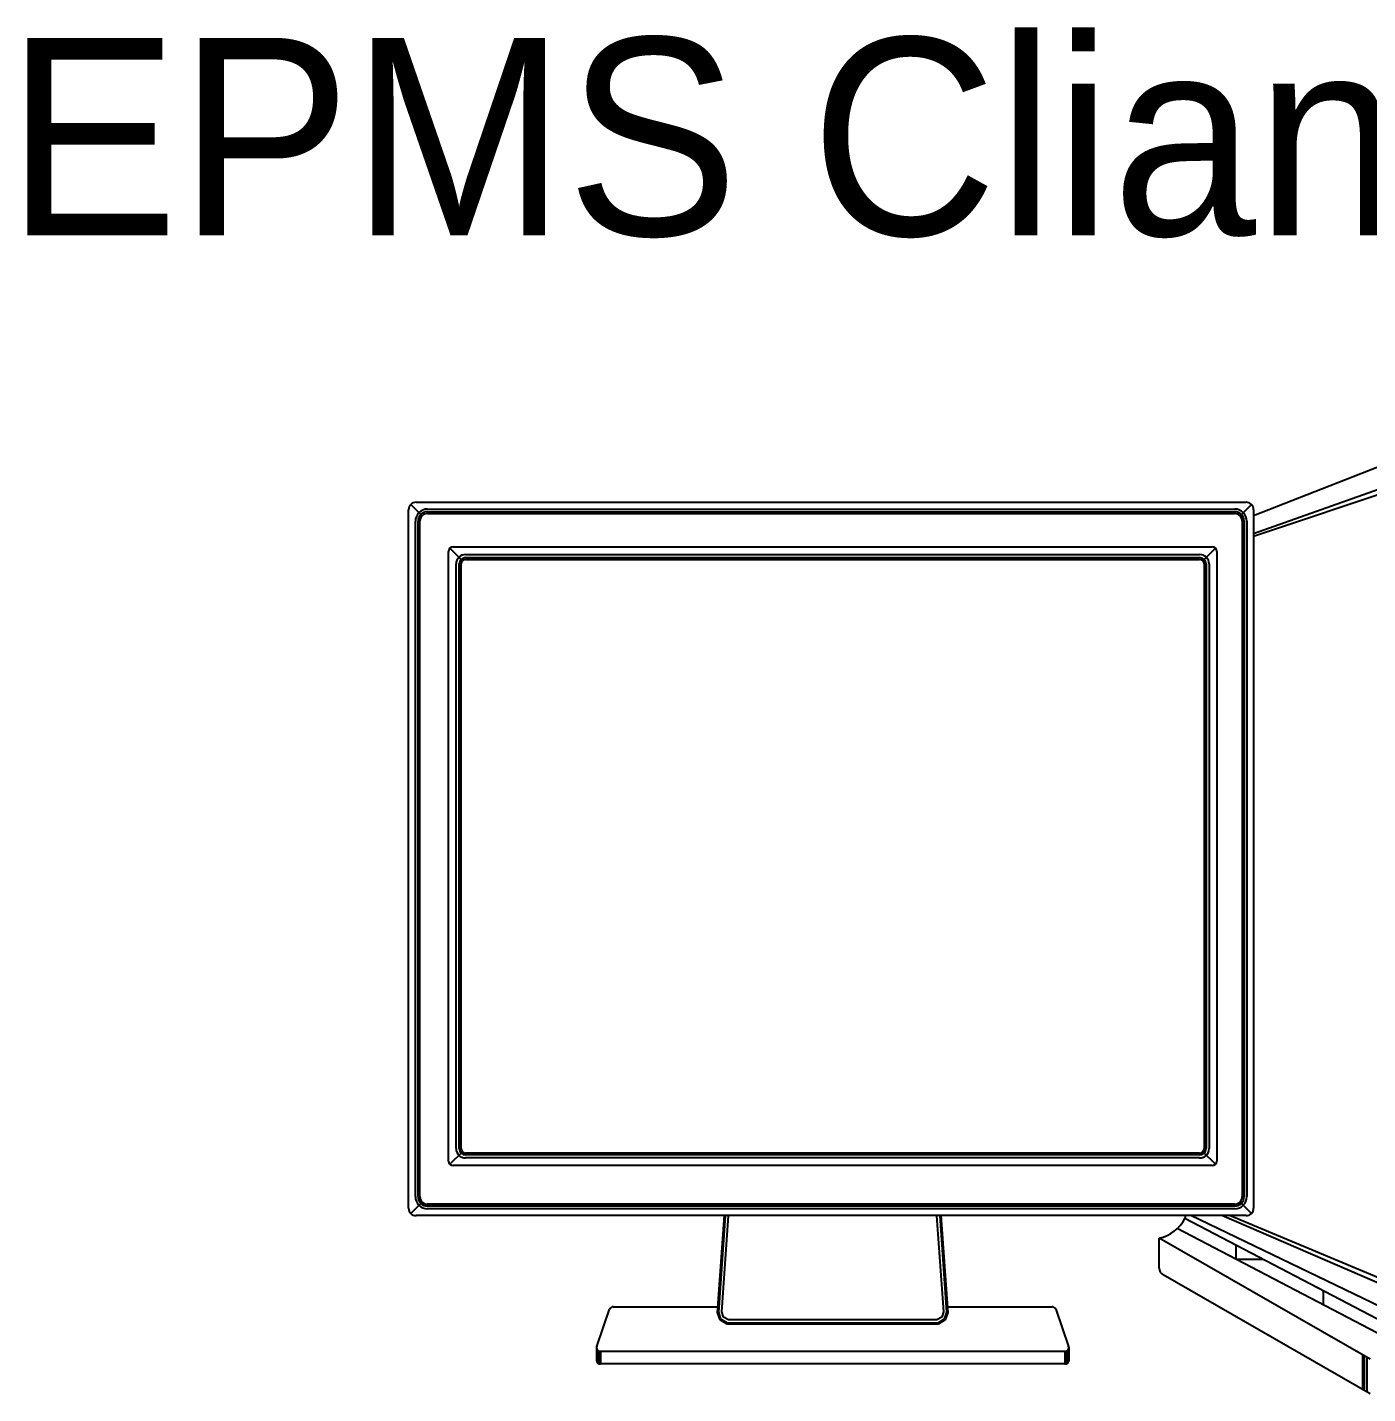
# Model space of a CAD drawing. Header units: millimetres. Extents: x 89450 to 753248, y -530175 to 1209785.
# Drawn here: x 318636 to 320457, y -167039 to -165183 of the extents above; entities that cross this region are included whole.
import ezdxf
from ezdxf.enums import TextEntityAlignment as Align

# ---------------------------------------------------------------- set-up
doc = ezdxf.new("R2010")
doc.units = ezdxf.units.MM
doc.header["$LTSCALE"] = 150
doc.styles.add('ELEC', font='')
doc.styles.get('ELEC').set_extended_font_data('Dotum')

msp = doc.modelspace()

# ---------------------------------------------------------------- linework, layer by layer
at = {"color": 0}
for p, q in [((320585, -165735.9), (320301.7, -165847)), ((320545.4, -165784.6), (320301.7, -165871.5)), ((320545.6, -165793.5), (320301.7, -165874.8)), ((319157, -165831.4), (319172.5, -165846.9)), ((319164.3, -165828.4), (320291.4, -165828.4)), ((320298.7, -165831.4), (320283.2, -165846.9)), ((319154, -166787.1), (319154, -165838.7)), ((319179.8, -165837.7), (320275.9, -165837.7)), ((319179.8, -165841.3), (320275.9, -165841.3)), ((319179.8, -165843.9), (320275.9, -165843.9)), ((320301.7, -165838.7), (320301.7, -166787.1)), ((319163.3, -166771.6), (319163.3, -165854.2)), ((319166.9, -166771.6), (319166.9, -165854.2)), ((319169.5, -166771.6), (319169.5, -165854.2)), ((320286.3, -165854.2), (320286.3, -166771.6)), ((320288.8, -165854.2), (320288.8, -166771.6)), ((320292.4, -165854.2), (320292.4, -166771.6)), ((319208.3, -166723.2), (319208.3, -165895.3)), ((319210.1, -165890.9), (319227.2, -165907.9)), ((319210.1, -165890.9), (319227.2, -165907.9)), ((319214.5, -165889.1), (320245.4, -165889.1)), ((319231.5, -165899.4), (320228.4, -165899.4)), ((319231.5, -165903.5), (320228.4, -165903.5)), ((319231.5, -165906.1), (320228.4, -165906.1)), ((320249.8, -165890.9), (320232.8, -165907.9)), ((320249.8, -165890.9), (320232.8, -165907.9)), ((320251.6, -165895.3), (320251.6, -166723.2)), ((319218.6, -166706.2), (319218.6, -165912.3)), ((319222.8, -166706.2), (319222.8, -165912.3)), ((319225.3, -166706.2), (319225.3, -165912.3)), ((320234.6, -165912.3), (320234.6, -166706.2)), ((320237.2, -165912.3), (320237.2, -166706.2)), ((320241.3, -165912.3), (320241.3, -166706.2)), ((319210.1, -166727.6), (319227.2, -166710.6)), ((319210.1, -166727.6), (319227.2, -166710.6)), ((320228.4, -166712.4), (319231.5, -166712.4)), ((320228.4, -166715), (319231.5, -166715)), ((320228.4, -166719.1), (319231.5, -166719.1)), ((320249.8, -166727.6), (320232.8, -166710.6)), ((320249.8, -166727.6), (320232.8, -166710.6)), ((320245.4, -166729.4), (319214.5, -166729.4)), ((319157, -166794.4), (319172.5, -166778.9)), ((320275.9, -166781.9), (319179.8, -166781.9)), ((320275.9, -166784.5), (319179.8, -166784.5)), ((320275.9, -166788.1), (319179.8, -166788.1)), ((320298.7, -166794.4), (320283.2, -166778.9)), ((320291.4, -166797.4), (319164.3, -166797.4)), ((319573.6, -166928.8), (319583.1, -166797.4)), ((319575.2, -166928.6), (319584.6, -166797.5)), ((319579.4, -166928.1), (319588.7, -166797.8)), ((319871.2, -166797.8), (319880.6, -166928.1)), ((319875.3, -166797.5), (319884.8, -166928.6)), ((319876.9, -166797.4), (319886.3, -166928.8)), ((320512.7, -166979.5), (320197.9, -166814.9)), ((320525.9, -166967.2), (320208.3, -166801.2)), ((320578, -166971.5), (320216.5, -166797.4)), ((320554.1, -166925.1), (320258.5, -166797.4)), ((320549.5, -166914.9), (320268.8, -166797.4)), ((320173.5, -166868.8), (320173.5, -166828.1)), ((320459.9, -166992.5), (320173.5, -166828.1)), ((320278, -166856.7), (320278, -166837.6)), ((320278, -166856.7), (320314.5, -166856.7)), ((320459.9, -167039.2), (320178.7, -166877.7)), ((320396.6, -166918.7), (320396.6, -166899.7)), ((319409.7, -166974.9), (319427.1, -166924.5)), ((319432, -166921.1), (319574.2, -166921.1)), ((319885.8, -166921.1), (320028, -166921.1)), ((320032.9, -166924.5), (320050.3, -166974.9)), ((319577, -166939), (319573.6, -166928.8)), ((319578.3, -166938), (319575.2, -166928.6)), ((319586.8, -166944.8), (319577, -166939)), ((319587.2, -166943.3), (319578.3, -166938)), ((319581.8, -166935.2), (319579.4, -166928.1)), ((319588.3, -166939.1), (319581.8, -166935.2)), ((319873.2, -166944.8), (319586.8, -166944.8)), ((319872.8, -166943.3), (319587.2, -166943.3)), ((319871.6, -166939.1), (319588.3, -166939.1)), ((319878.2, -166935.2), (319871.6, -166939.1)), ((319881.6, -166938), (319872.8, -166943.3)), ((319882.9, -166939), (319873.2, -166944.8)), ((319880.6, -166928.1), (319878.2, -166935.2)), ((319884.8, -166928.6), (319881.6, -166938)), ((319886.3, -166928.8), (319882.9, -166939)), ((319409.4, -166976.5), (319409.4, -166994.6)), ((319409.9, -166978.8), (319409.9, -166995.9)), ((319410.9, -166980.2), (319410.9, -166997.3)), ((319413.1, -166981.5), (319413.1, -166998.5)), ((319414, -166981.7), (319414, -166998.8)), ((319414.5, -166981.7), (319414.5, -166998.8)), ((319737.7, -166981.7), (319414.5, -166981.7)), ((320045.4, -166981.7), (319737.7, -166981.7)), ((320045.4, -166981.7), (320045.4, -166998.8)), ((320045.9, -166981.7), (320045.9, -166998.8)), ((320046.9, -166981.5), (320046.9, -166998.5)), ((320049, -166980.2), (320049, -166997.3)), ((320050.1, -166978.8), (320050.1, -166995.9)), ((320050.6, -166976.5), (320050.6, -166994.6)), ((320045.4, -166998.8), (319414.5, -166998.8)), ((320449.4, -166986.5), (320449.4, -167033.2)), ((320451.6, -166987.7), (320451.6, -167034.4)), ((320455.5, -166990), (320455.5, -167036.7))]:
    msp.add_line(p, q, dxfattribs=at)
for centre, radius, start, end in [((319164.3, -165838.7), 10.3, 90, 180), ((320291.4, -165838.7), 10.3, 0, 90), ((319179.8, -165854.2), 16.5, 90, 180), ((319179.8, -165854.2), 12.9, 90, 180), ((319179.8, -165854.2), 10.3, 90, 180), ((320275.9, -165854.2), 16.5, 0, 90), ((320275.9, -165854.2), 12.9, 0, 90), ((320275.9, -165854.2), 10.3, 0, 90), ((319214.5, -165895.3), 6.19, 90, 180), ((319231.5, -165912.3), 12.9, 90, 180), ((319231.5, -165912.3), 8.76, 90, 180), ((319231.5, -165912.3), 6.19, 90, 180), ((320228.4, -165912.3), 12.9, 0, 90), ((320228.4, -165912.3), 8.76, 0, 90), ((320228.4, -165912.3), 6.19, 0, 90), ((320245.4, -165895.3), 6.19, 0, 90), ((319231.5, -166706.2), 12.9, 180, 270), ((319231.5, -166706.2), 8.76, 180, 270), ((319231.5, -166706.2), 6.19, 180, 270), ((320228.4, -166706.2), 6.19, 270, 0), ((320228.4, -166706.2), 8.76, 270, 0), ((320228.4, -166706.2), 12.9, 270, 0), ((319214.5, -166723.2), 6.19, 180, 270), ((320245.4, -166723.2), 6.19, 270, 0), ((319179.8, -166771.6), 16.5, 180, 270), ((319179.8, -166771.6), 12.9, 180, 270), ((319179.8, -166771.6), 10.3, 180, 270), ((320275.9, -166771.6), 10.3, 270, 0), ((320275.9, -166771.6), 12.9, 270, 0), ((320275.9, -166771.6), 16.5, 270, 0), ((319164.3, -166787.1), 10.3, 180, 270), ((320291.4, -166787.1), 10.3, 270, 0), ((320161.5, -166776.7), 52.8, 283.1397, 332.3259), ((320183.2, -166789.9), 27.5, 335.7371, 344.1358), ((320183.8, -166868.8), 10.3, 180, 240.1404), ((319432, -166926.2), 5.16, 90, 160.9011), ((320028, -166926.2), 5.16, 19.0989, 90), ((319414.5, -166976.5), 5.16, 160.9011, 270), ((320045.4, -166976.5), 5.16, 270, 19.0989), ((319414.7, -166993.4), 5.43, 192.6585, 268.5375), ((320045.3, -166993.4), 5.43, 271.4625, 347.3415)]:
    msp.add_arc(centre, radius, start, end, dxfattribs=at)

# ---------------------------------------------------------------- texts
at = {"color": 0, "style": 'ELEC'}
msp.add_text('EPMS Clian PC B', height=268.377, dxfattribs=at).set_placement((320012.2, -165331.9), align=Align.MIDDLE_CENTER)

doc.saveas('drawing.dxf')
